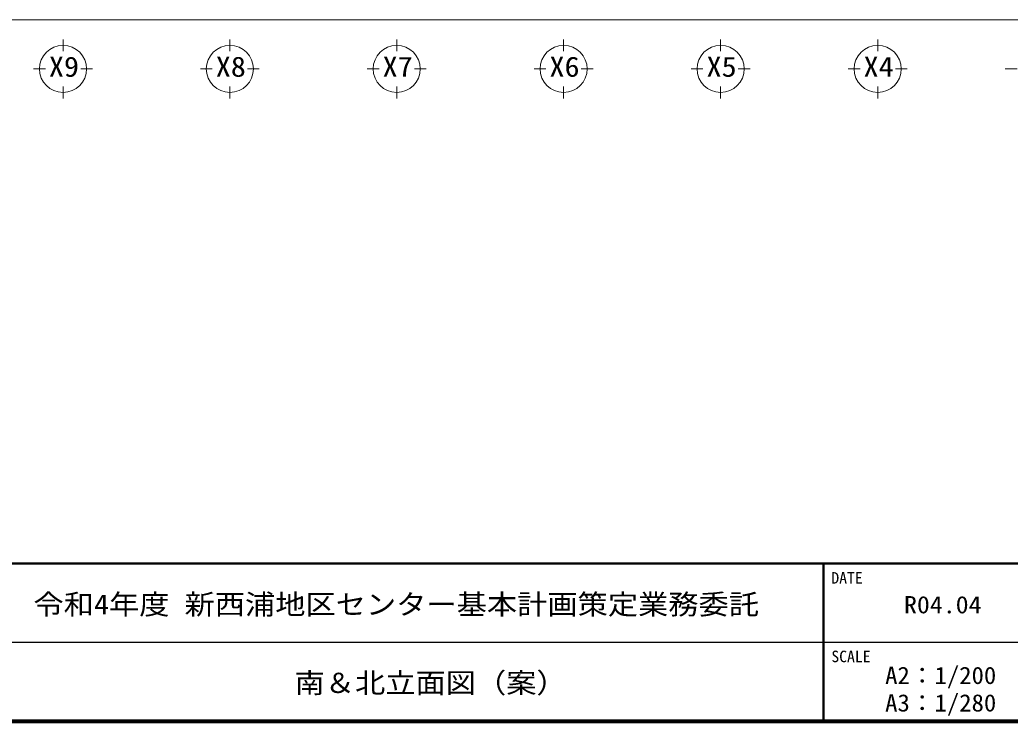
# Model space of a CAD drawing. Units: millimetres at full size, sheet at 1:200; details may follow other scales. Extents: x -55340 to 55340, y -38040 to 38040.
# Drawn here: x 6829 to 32055, y -38040 to -20153 of the extents above; entities that cross this region are included whole.
import ezdxf
from ezdxf.enums import TextEntityAlignment as Align

# ---------------------------------------------------------------- set-up
doc = ezdxf.new("R2010")
doc.units = ezdxf.units.MM
doc.header["$LTSCALE"] = 200
for name, color, linetype, lineweight in [('0-1_通り芯', 3, 'Continuous', 18), ('0-A_寸法', 6, 'Continuous', 9), ('F-0_F-0ﾚｲﾔ', 5, 'Continuous', 50)]:
    doc.layers.add(name, color=color, linetype=linetype, lineweight=lineweight)
for name, color, linetype in [('F-4_F-4ﾚｲﾔ', 2, 'Continuous'), ('F-A_F-Aﾚｲﾔ', 7, 'Continuous'), ('F-B_F-Bﾚｲﾔ', 6, 'Continuous')]:
    doc.layers.add(name, color=color, linetype=linetype)
doc.styles.add('ＭＳ ゴシック', font='')
doc.styles.get('ＭＳ ゴシック').set_extended_font_data('MS Gothic')

msp = doc.modelspace()

# ---------------------------------------------------------------- linework, layer by layer
at = {"layer": '0-1_通り芯'}
for p, q in [((7929.8, -20653.3), (7929.8, -20953.3)), ((12179.8, -20653.3), (12179.8, -20953.3)), ((16429.8, -20653.3), (16429.8, -20953.3)), ((20679.8, -20653.3), (20679.8, -20953.3)), ((24679.8, -20653.3), (24679.8, -20953.3)), ((28679.8, -20653.3), (28679.8, -20953.3)), ((7179.8, -21403.3), (7479.8, -21403.3)), ((8379.8, -21403.3), (8679.8, -21403.3)), ((11429.8, -21403.3), (11729.8, -21403.3)), ((12629.8, -21403.3), (12929.8, -21403.3)), ((15679.8, -21403.3), (15979.8, -21403.3)), ((16879.8, -21403.3), (17179.8, -21403.3)), ((19929.8, -21403.3), (20229.8, -21403.3)), ((21129.8, -21403.3), (21429.8, -21403.3)), ((23929.8, -21403.3), (24229.8, -21403.3)), ((25129.8, -21403.3), (25429.8, -21403.3)), ((27929.8, -21403.3), (28229.8, -21403.3)), ((29129.8, -21403.3), (29429.8, -21403.3)), ((31929.8, -21403.3), (32229.8, -21403.3)), ((7929.8, -22153.3), (7929.8, -21853.3)), ((12179.8, -22153.3), (12179.8, -21853.3)), ((16429.8, -22153.3), (16429.8, -21853.3)), ((20679.8, -22153.3), (20679.8, -21853.3)), ((24679.8, -22153.3), (24679.8, -21853.3)), ((28679.8, -22153.3), (28679.8, -21853.3))]:
    msp.add_line(p, q, dxfattribs=at)
for centre in [(7929.8, -21403.3), (12179.8, -21403.3), (16429.8, -21403.3), (20679.8, -21403.3), (24679.8, -21403.3), (28679.8, -21403.3)]:
    msp.add_circle(centre, 600, dxfattribs=at)
at = {"layer": '0-A_寸法', "color": 4}
msp.add_line((40658.6, -20153.3), (-37970.2, -20153.3), dxfattribs=at)
at = {"layer": 'F-0_F-0ﾚｲﾔ'}
for p, q in [((-55300, -34000), (55300, -34000)), ((27300, -34000), (27300, -38000)), ((-55340, -38040), (55340, -38040)), ((-55300, -38000), (55300, -38000))]:
    msp.add_line(p, q, dxfattribs=at)
at = {"layer": 'F-0_F-0ﾚｲﾔ', "color": 2, "lineweight": 25}
msp.add_line((-16700, -36000), (33300, -36000), dxfattribs=at)

# ---------------------------------------------------------------- texts
at = {"layer": '0-1_通り芯', "color": 2, "style": 'ＭＳ ゴシック', "width": 1.1}
for s, p in [('X9', (7569.5, -21757.5)), ('X8', (11819.5, -21757.5)), ('X7', (16069.5, -21757.5)), ('X6', (20319.5, -21757.5)), ('X5', (24319.5, -21757.5)), ('X4', (28319.5, -21757.5))]:
    msp.add_text(s, height=513.2, dxfattribs=at).set_placement(p, align=Align.BOTTOM_LEFT)
at = {"layer": 'F-4_F-4ﾚｲﾔ', "style": 'ＭＳ ゴシック', "width": 1.05}
for s, p in [('A2：1/200', (28870, -37200)), ('A3：1/280', (28870, -37900))]:
    msp.add_text(s, height=439.9, dxfattribs=at).set_placement(p, align=Align.BOTTOM_LEFT)
at = {"layer": 'F-A_F-Aﾚｲﾔ', "style": 'ＭＳ ゴシック'}
for s, p in [('DATE', (27500, -34600)), ('SCALE', (27500, -36600))]:
    msp.add_text(s, height=293.3, dxfattribs=at).set_placement(p, align=Align.BOTTOM_LEFT)
at = {"layer": 'F-B_F-Bﾚｲﾔ', "style": 'ＭＳ ゴシック', "width": 1.1}
for s, p in [('令和4年度 新西浦地区センター基本計画策定業務委託', (7177.5, -35450)), ('南＆北立面図（案）', (13827.5, -37450))]:
    msp.add_text(s, height=513.2, dxfattribs=at).set_placement(p, align=Align.BOTTOM_LEFT)
at = {"layer": 'F-B_F-Bﾚｲﾔ', "color": 2, "style": 'ＭＳ ゴシック', "width": 1.1}
msp.add_text('R04.04', height=439.9, dxfattribs=at).set_placement((29350, -35400), align=Align.BOTTOM_LEFT)

doc.saveas('drawing.dxf')
